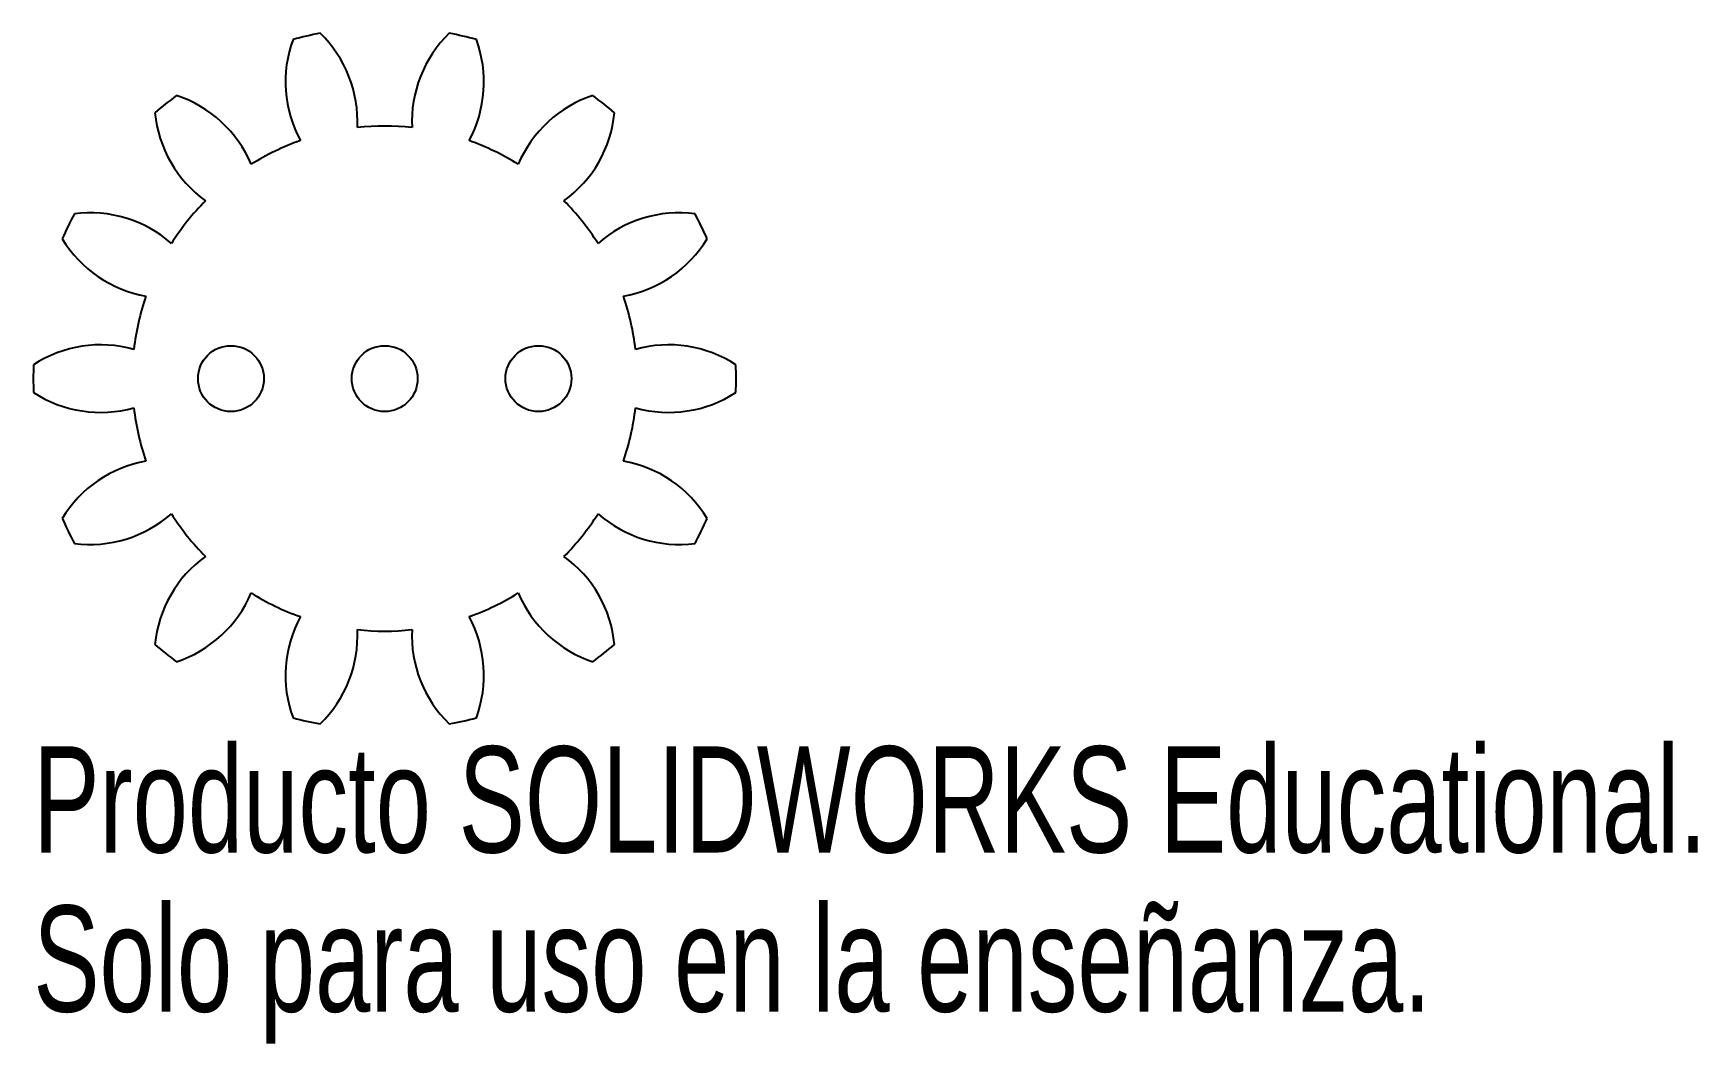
# Model space of a CAD drawing. Header units: millimetres. Extents: x -16 to 59.8, y -30.3 to 15.7.
import ezdxf

# ---------------------------------------------------------------- set-up
doc = ezdxf.new("R2010")
doc.units = ezdxf.units.MM
doc.styles.add('SLDTEXTSTYLE0', font='TXT', dxfattribs={"width": 0.7})

msp = doc.modelspace()

# ---------------------------------------------------------------- linework, layer by layer
at = {"color": 7, "linetype": 'Continuous', "lineweight": 25}
for centre in [(-7, 0), (0, 0), (7, 0)]:
    msp.add_circle(centre, 1.5, dxfattribs=at)
for centre, radius, start, end in [((1.082, 13.511), 5.6, 159.78221, 208.49783), ((0, 0), 16, 100.59478, 105.11951), ((-6.837, 11.704), 5.6, 357.21645, 45.93208), ((6.837, 11.704), 5.6, 134.06792, 182.78355), ((0, 0), 16, 74.88049, 79.40522), ((-1.082, 13.511), 5.6, 331.50217, 20.21779), ((0, 0), 16, 126.30906, 130.83379), ((-11.238, 7.578), 5.6, 22.93074, 71.64636), ((11.238, 7.578), 5.6, 108.35364, 157.06926), ((0, 0), 16, 49.16621, 53.69094), ((-4.888, 12.642), 5.6, 185.4965, 234.21212), ((0, 0), 11.499, 83.79313, 96.20687), ((4.888, 12.642), 5.6, 305.78788, 354.5035), ((0, 0), 11.499, 109.50742, 121.92116), ((0, 0), 11.499, 58.07884, 70.49258), ((0, 0), 11.499, 135.2217, 147.63544), ((0, 0), 11.499, 32.36456, 44.7783), ((0, 0), 16, 152.02335, 156.54808), ((-13.413, 1.952), 5.6, 48.64503, 97.36065), ((13.413, 1.952), 5.6, 82.63935, 131.35497), ((0, 0), 16, 23.45192, 27.97665), ((-9.889, 9.27), 5.6, 211.21078, 259.9264), ((9.889, 9.27), 5.6, 280.0736, 328.78922), ((0, 0), 11.499, 160.93599, 173.34973), ((0, 0), 11.499, 6.65027, 19.06401), ((-12.931, -4.061), 5.6, 74.35931, 123.07493), ((12.931, -4.061), 5.6, 56.92507, 105.64069), ((0, 0), 16, 177.73764, 182.26236), ((0, 0), 16, 357.73764, 2.26236), ((-12.931, 4.061), 5.6, 236.92507, 285.64069), ((12.931, 4.061), 5.6, 254.35931, 303.07493), ((0, 0), 11.499, 186.65027, 199.06401), ((0, 0), 11.499, 340.93599, 353.34973), ((-9.889, -9.27), 5.6, 100.0736, 148.78922), ((9.889, -9.27), 5.6, 31.21078, 79.9264), ((0, 0), 16, 203.45192, 207.97665), ((-13.413, -1.952), 5.6, 262.63935, 311.35497), ((0, 0), 11.499, 212.36456, 224.7783), ((0, 0), 11.499, 315.2217, 327.63544), ((13.413, -1.952), 5.6, 228.64503, 277.36065), ((0, 0), 16, 332.02335, 336.54808), ((-4.888, -12.642), 5.6, 125.78788, 174.5035), ((4.888, -12.642), 5.6, 5.4965, 54.21212), ((-11.238, -7.578), 5.6, 288.35364, 337.06926), ((0, 0), 11.499, 238.07884, 250.49258), ((0, 0), 11.499, 289.50742, 301.92116), ((11.238, -7.578), 5.6, 202.93074, 251.64636), ((1.082, -13.511), 5.6, 151.50217, 200.21779), ((-1.082, -13.511), 5.6, 339.78221, 28.49783), ((0, 0), 16, 229.16621, 233.69094), ((-6.837, -11.704), 5.6, 314.06792, 2.78355), ((0, 0), 11.499, 263.79313, 276.20687), ((6.837, -11.704), 5.6, 177.21645, 225.93208), ((0, 0), 16, 306.30906, 310.83379), ((0, 0), 16, 254.88049, 259.40522), ((0, 0), 16, 280.59478, 285.11951)]:
    msp.add_arc(centre, radius, start, end, dxfattribs=at)

# ---------------------------------------------------------------- texts
at = {"color": 7, "linetype": 'Continuous', "char_height": 4.83362, "attachment_point": 1, "style": 'SLDTEXTSTYLE0'}
for s, insert in [('Producto SOLIDWORKS Educational.', (-16, -16.747)), ('Solo para uso en la enseñanza.', (-16, -23.997))]:
    msp.add_mtext(s, dxfattribs=dict(at, insert=insert))

doc.saveas('drawing.dxf')
